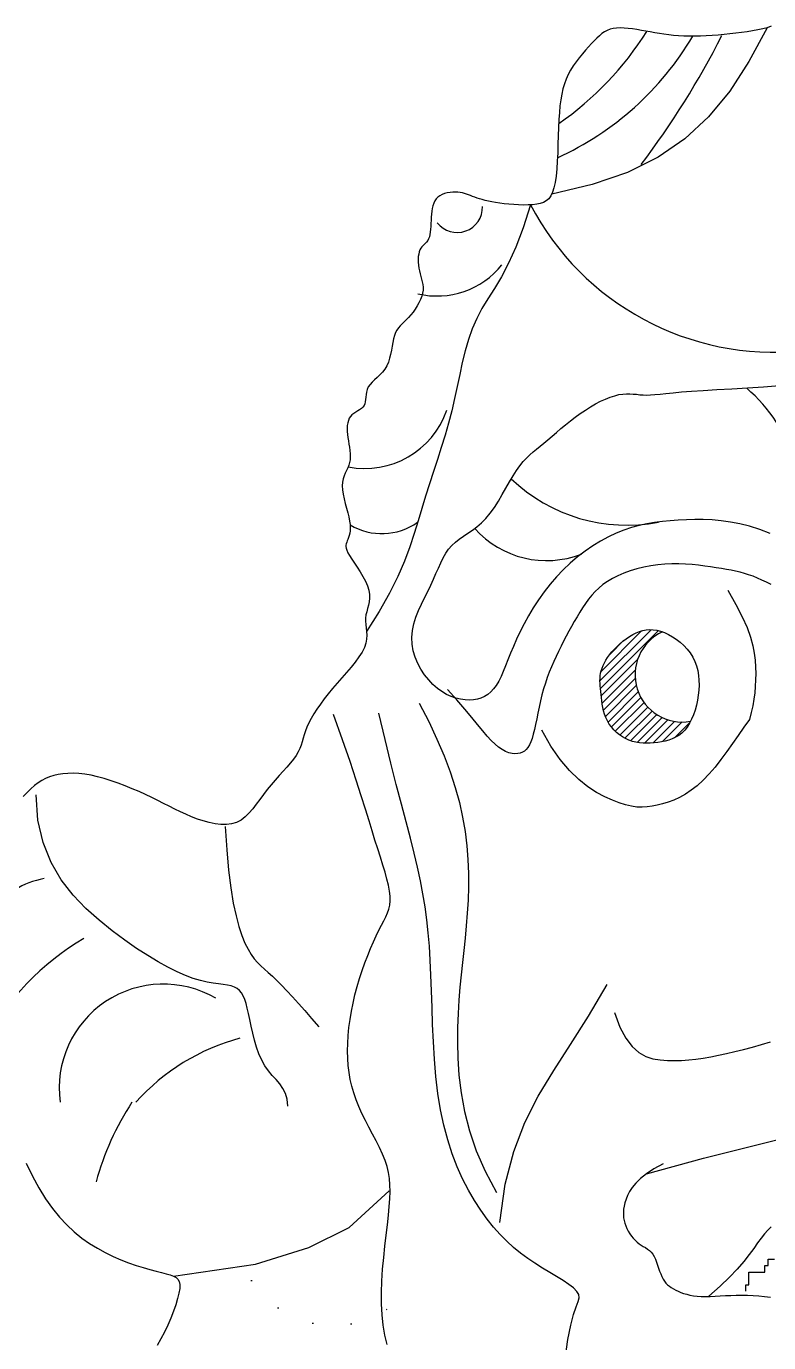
# Model space of a CAD drawing. Extents: x 477 to 1072, y 2734 to 3432.
# Drawn here: x 689.5 to 812.2, y 3204.5 to 3422.3 of the extents above; entities that cross this region are included whole.
import ezdxf

# ---------------------------------------------------------------- set-up
doc = ezdxf.new("R2010")
doc.units = 0
doc.header["$LTSCALE"] = 10
doc.header["$MEASUREMENT"] = 0
doc.linetypes.add('DOT2', pattern=[0.125, 0, -0.125])
for name, color, linetype in [('3', 3, 'CONTINUOUS'), ('4', 4, 'CONTINUOUS'), ('7', 7, 'CONTINUOUS')]:
    doc.layers.add(name, color=color, linetype=linetype)

msp = doc.modelspace()

# ---------------------------------------------------------------- hatches: boundary and pattern name
at = {"layer": '3'}
h = msp.add_hatch(dxfattribs=at)
h.set_pattern_fill('ANSI31', color=256, scale=7.7, style=0)
h.set_pattern_definition([(45, (25416.0957, 20674.3889), (-0.680590277, 0.680590277), [])])
h.paths.add_polyline_path([(794.66, 3322.1), (794.34, 3322.21), (793.73, 3322.37), (793.13, 3322.46), (792.54, 3322.48), (791.97, 3322.44), (791.4, 3322.34), (790.84, 3322.17), (790.28, 3321.95), (789.72, 3321.67), (789.17, 3321.35), (788.63, 3320.98), (788.11, 3320.58), (787.61, 3320.15), (787.13, 3319.71), (786.69, 3319.25), (786.28, 3318.79), (785.91, 3318.33), (785.58, 3317.88), (785.29, 3317.43), (785.04, 3316.99), (784.83, 3316.55), (784.66, 3316.11), (784.52, 3315.69), (784.42, 3315.26), (784.36, 3314.85), (784.32, 3314.44), (784.31, 3314.02), (784.32, 3313.6), (784.35, 3313.17), (784.39, 3312.73), (784.44, 3312.26), (784.5, 3311.77), (784.55, 3311.26), (784.62, 3310.72), (784.7, 3310.17), (784.79, 3309.61), (784.92, 3309.05), (785.08, 3308.48), (785.29, 3307.93), (785.54, 3307.39), (785.84, 3306.87), (786.2, 3306.38), (786.6, 3305.92), (787.04, 3305.49), (787.52, 3305.1), (788.03, 3304.75), (788.56, 3304.45), (789.11, 3304.2), (789.67, 3304), (790.25, 3303.86), (790.83, 3303.76), (791.43, 3303.71), (792.03, 3303.69), (792.64, 3303.71), (793.25, 3303.76), (793.86, 3303.83), (794.48, 3303.92), (795.08, 3304.05), (795.68, 3304.21), (796.26, 3304.41), (796.82, 3304.67), (797.35, 3304.99), (797.86, 3305.37), (798.32, 3305.83), (798.75, 3306.37), (799.13, 3306.99), (799.3, 3307.33, -0.880431)])

# ---------------------------------------------------------------- linework, layer by layer
for points in [[(754.43, 3310.33), (755.99, 3307.29), (757.35, 3304.38), (758.53, 3301.61), (759.54, 3298.94), (760.37, 3296.37), (761.06, 3293.88), (761.6, 3291.45), (762.01, 3289.08), (762.3, 3286.74), (762.48, 3284.44), (762.56, 3282.17), (762.56, 3279.94), (762.5, 3277.76), (762.37, 3275.61), (762.21, 3273.5), (762.01, 3271.43), (761.79, 3269.41), (761.57, 3267.4), (761.36, 3265.38), (761.16, 3263.32), (760.99, 3261.2), (760.86, 3258.99), (760.78, 3256.67), (760.76, 3254.2), (760.82, 3251.58), (761, 3248.79), (761.35, 3245.86), (761.91, 3242.79), (762.73, 3239.6), (763.85, 3236.3), (765.32, 3232.89), (767.19, 3229.4)], [(767.74, 3224.41), (768.64, 3230.74), (770.05, 3236.17), (771.9, 3240.96), (774.12, 3245.34), (776.66, 3249.56), (779.45, 3253.88), (782.41, 3258.53), (785.5, 3263.77)], [(786.73, 3259.13), (787.62, 3256.75), (788.59, 3254.9), (789.64, 3253.52), (790.75, 3252.54), (791.9, 3251.89), (793.08, 3251.5), (794.27, 3251.3), (795.46, 3251.22), (796.64, 3251.21), (797.81, 3251.24), (798.98, 3251.32), (800.17, 3251.45), (801.38, 3251.62), (802.62, 3251.83), (803.9, 3252.08), (805.24, 3252.37), (806.63, 3252.7), (808.07, 3253.05), (809.54, 3253.44), (811.03, 3253.85), (812.51, 3254.29)], [(812.61, 3223.71), (812.05, 3223.16), (811.51, 3222.55), (810.96, 3221.84), (810.38, 3221.04), (809.74, 3220.13), (808.99, 3219.11), (808.1, 3217.97), (807.02, 3216.72), (805.73, 3215.36), (804.18, 3213.87), (802.34, 3212.26)]]:
    msp.add_lwpolyline(points, dxfattribs=at)
for centre, radius, start, end in [((756.65, 3446.03), 49.94, 294.3921, 329.4466), ((747.4, 3449.6), 52.81, 304.737, 327.7693), ((681.16, 3483.04), 138.14, 322.736, 333.2049), ((760.71, 3392.37), 4.19, 218.0803, 1.1933), ((813.22, 3414.02), 45.67, 207.753, 275.5159), ((757.34, 3391.48), 13.81, 256.8856, 321.2682), ((791.16, 3342.19), 26.69, 346.3118, 49.2618), ((745.4, 3363.55), 14.42, 259.0767, 340.7935), ((788.72, 3367.32), 27.55, 226.2015, 281.0114), ((748.24, 3348.6), 10.24, 239.2045, 305.2647), ((775.46, 3349.8), 15.9, 221.7538, 291.3553)]:
    msp.add_arc(centre, radius, start, end, dxfattribs=at)
at = {"layer": '3', "linetype": 'DOT2', "ltscale": 5}
msp.add_arc((740.25, 3223.41), 16.01, 212.3145, 307.0947, dxfattribs=at)
at = {"layer": '4'}
for points in [[(812.64, 3422.28), (811.96, 3422.05), (811.22, 3421.85), (810.42, 3421.67), (809.56, 3421.51), (808.67, 3421.37), (807.74, 3421.24), (806.78, 3421.13), (805.81, 3421.02), (804.83, 3420.92), (803.85, 3420.84), (802.87, 3420.77), (801.9, 3420.71), (800.94, 3420.67), (799.99, 3420.64), (799.07, 3420.64), (798.18, 3420.66), (797.32, 3420.71), (796.49, 3420.78), (795.69, 3420.86), (794.9, 3420.96), (794.14, 3421.08), (793.38, 3421.2), (792.64, 3421.34), (791.9, 3421.47), (791.16, 3421.6), (790.42, 3421.73), (789.7, 3421.84), (789, 3421.93), (788.32, 3421.99), (787.68, 3422.01), (787.07, 3421.99), (786.51, 3421.92), (785.99, 3421.79), (785.52, 3421.6), (785.07, 3421.36), (784.64, 3421.07), (784.23, 3420.72), (783.81, 3420.33), (783.37, 3419.89), (782.92, 3419.41), (782.43, 3418.88), (781.92, 3418.32), (781.4, 3417.72), (780.88, 3417.08), (780.38, 3416.42), (779.9, 3415.74), (779.45, 3415.02), (779.05, 3414.29), (778.71, 3413.54), (778.43, 3412.76), (778.19, 3411.94), (777.99, 3411.07), (777.83, 3410.14), (777.7, 3409.13), (777.61, 3408.04), (777.53, 3406.85), (777.47, 3405.55), (777.42, 3404.19), (777.37, 3402.78), (777.32, 3401.37), (777.25, 3400), (777.16, 3398.7), (777.05, 3397.5), (776.9, 3396.44), (776.71, 3395.55), (776.47, 3394.82), (776.19, 3394.23), (775.84, 3393.77), (775.44, 3393.42), (774.98, 3393.16), (774.45, 3392.98), (773.85, 3392.85), (773.17, 3392.77), (772.44, 3392.73), (771.66, 3392.72), (770.86, 3392.74), (770.05, 3392.79), (769.25, 3392.85), (768.47, 3392.94), (767.74, 3393.03), (767.06, 3393.14), (766.44, 3393.25), (765.87, 3393.37), (765.34, 3393.49), (764.85, 3393.62), (764.41, 3393.75), (763.99, 3393.88), (763.61, 3394.02), (763.25, 3394.15), (762.91, 3394.28), (762.58, 3394.41), (762.25, 3394.52), (761.92, 3394.63), (761.58, 3394.71), (761.22, 3394.78), (760.83, 3394.83), (760.41, 3394.85), (759.97, 3394.84), (759.52, 3394.8), (759.06, 3394.72), (758.63, 3394.61), (758.21, 3394.46), (757.84, 3394.26), (757.5, 3394.02), (757.23, 3393.72), (757.01, 3393.39), (756.83, 3393.01), (756.7, 3392.59), (756.59, 3392.15), (756.52, 3391.68), (756.47, 3391.2), (756.43, 3390.7), (756.4, 3390.19), (756.37, 3389.68), (756.34, 3389.19), (756.3, 3388.7), (756.25, 3388.25), (756.19, 3387.82), (756.1, 3387.44), (755.98, 3387.11), (755.83, 3386.83), (755.65, 3386.6), (755.46, 3386.4), (755.26, 3386.21), (755.06, 3386.03), (754.87, 3385.82), (754.69, 3385.59), (754.54, 3385.32), (754.42, 3384.99), (754.34, 3384.61), (754.28, 3384.19), (754.26, 3383.74), (754.27, 3383.26), (754.3, 3382.78), (754.36, 3382.3), (754.45, 3381.82), (754.56, 3381.35), (754.69, 3380.9), (754.81, 3380.46), (754.92, 3380.01), (755.01, 3379.56), (755.06, 3379.11), (755.06, 3378.63), (754.99, 3378.14), (754.85, 3377.62), (754.65, 3377.09), (754.39, 3376.55), (754.09, 3376.02), (753.76, 3375.5), (753.4, 3375), (753.03, 3374.53), (752.66, 3374.1), (752.29, 3373.72), (751.94, 3373.38), (751.6, 3373.05), (751.29, 3372.72), (751, 3372.39), (750.74, 3372.02), (750.51, 3371.61), (750.32, 3371.14), (750.17, 3370.6), (750.05, 3370), (749.94, 3369.36), (749.83, 3368.7), (749.7, 3368.02), (749.54, 3367.36), (749.33, 3366.72), (749.06, 3366.12), (748.73, 3365.57), (748.33, 3365.08), (747.91, 3364.63), (747.47, 3364.2), (747.04, 3363.8), (746.64, 3363.41), (746.29, 3363.02), (746.01, 3362.62), (745.82, 3362.21), (745.7, 3361.79), (745.63, 3361.37), (745.59, 3360.96), (745.56, 3360.56), (745.51, 3360.18), (745.44, 3359.84), (745.31, 3359.54), (745.12, 3359.27), (744.86, 3359.05), (744.57, 3358.85), (744.25, 3358.66), (743.92, 3358.46), (743.6, 3358.26), (743.31, 3358.02), (743.05, 3357.75), (742.85, 3357.44), (742.71, 3357.07), (742.6, 3356.67), (742.54, 3356.24), (742.52, 3355.77), (742.53, 3355.28), (742.57, 3354.77), (742.63, 3354.25), (742.71, 3353.72), (742.8, 3353.18), (742.88, 3352.65), (742.95, 3352.11), (743, 3351.59), (743.02, 3351.08), (742.99, 3350.59), (742.91, 3350.12), (742.78, 3349.67), (742.61, 3349.24), (742.4, 3348.81), (742.2, 3348.37), (742.01, 3347.91), (741.84, 3347.41), (741.73, 3346.87), (741.69, 3346.27), (741.73, 3345.6), (741.84, 3344.89), (742.01, 3344.13), (742.2, 3343.36), (742.4, 3342.59), (742.61, 3341.83), (742.78, 3341.12), (742.91, 3340.45), (742.99, 3339.85), (743.01, 3339.32), (742.99, 3338.84), (742.94, 3338.42), (742.86, 3338.05), (742.76, 3337.72), (742.65, 3337.42), (742.54, 3337.16), (742.44, 3336.93), (742.36, 3336.7), (742.31, 3336.47), (742.3, 3336.22), (742.35, 3335.94), (742.46, 3335.61), (742.64, 3335.2), (742.91, 3334.72), (743.28, 3334.15), (743.7, 3333.5), (744.17, 3332.79), (744.65, 3332.03), (745.12, 3331.26), (745.53, 3330.48), (745.87, 3329.72), (746.11, 3329), (746.22, 3328.32), (746.23, 3327.68), (746.16, 3327.09), (746.04, 3326.52), (745.89, 3325.97), (745.74, 3325.44), (745.62, 3324.92), (745.55, 3324.4), (745.55, 3323.86), (745.6, 3323.32), (745.67, 3322.75), (745.73, 3322.17), (745.76, 3321.55), (745.73, 3320.91), (745.61, 3320.23), (745.36, 3319.51), (744.97, 3318.75), (744.46, 3317.96), (743.84, 3317.13), (743.15, 3316.27), (742.41, 3315.4), (741.63, 3314.52), (740.85, 3313.64), (740.1, 3312.75), (739.38, 3311.88), (738.71, 3311.02), (738.09, 3310.17), (737.52, 3309.35), (737.02, 3308.55), (736.57, 3307.79), (736.18, 3307.06), (735.87, 3306.37), (735.62, 3305.72), (735.42, 3305.11), (735.24, 3304.52), (735.08, 3303.95), (734.9, 3303.39), (734.69, 3302.83), (734.42, 3302.26), (734.08, 3301.68), (733.65, 3301.06), (733.13, 3300.43), (732.56, 3299.76), (731.93, 3299.07), (731.28, 3298.35), (730.61, 3297.61), (729.94, 3296.84), (729.29, 3296.04), (728.67, 3295.22), (728.07, 3294.4), (727.49, 3293.59), (726.89, 3292.83), (726.28, 3292.12), (725.64, 3291.5), (724.96, 3290.99), (724.21, 3290.6), (723.41, 3290.35), (722.54, 3290.24), (721.63, 3290.25), (720.68, 3290.36), (719.71, 3290.56), (718.73, 3290.84), (717.75, 3291.16), (716.79, 3291.54), (715.85, 3291.94), (714.93, 3292.36), (714.01, 3292.8), (713.09, 3293.26), (712.16, 3293.73), (711.2, 3294.22), (710.21, 3294.71), (709.18, 3295.2), (708.1, 3295.69), (706.98, 3296.17), (705.83, 3296.64), (704.67, 3297.08), (703.51, 3297.48), (702.36, 3297.84), (701.24, 3298.14), (700.16, 3298.39), (699.13, 3298.57), (698.15, 3298.68), (697.22, 3298.72), (696.34, 3298.71), (695.51, 3298.63), (694.73, 3298.51), (693.99, 3298.33), (693.3, 3298.11), (692.65, 3297.84), (692.03, 3297.52), (691.43, 3297.14), (690.83, 3296.69), (690.23, 3296.17), (689.6, 3295.56), (688.94, 3294.86)], [(812.6, 3329.93), (811.85, 3330.32), (811.1, 3330.68), (810.36, 3331.01), (809.62, 3331.31), (808.9, 3331.57), (808.19, 3331.79), (807.47, 3331.99), (806.74, 3332.16), (805.99, 3332.31), (805.21, 3332.45), (804.39, 3332.59), (803.53, 3332.72), (802.61, 3332.87), (801.64, 3333), (800.63, 3333.13), (799.57, 3333.24), (798.48, 3333.33), (797.36, 3333.37), (796.22, 3333.37), (795.06, 3333.32), (793.88, 3333.2), (792.7, 3333.03), (791.54, 3332.8), (790.4, 3332.52), (789.3, 3332.19), (788.25, 3331.81), (787.27, 3331.4), (786.36, 3330.94), (785.54, 3330.45), (784.8, 3329.93), (784.13, 3329.37), (783.52, 3328.78), (782.95, 3328.16), (782.43, 3327.51), (781.93, 3326.82), (781.45, 3326.11), (780.98, 3325.38), (780.52, 3324.62), (780.06, 3323.83), (779.61, 3323.03), (779.17, 3322.22), (778.73, 3321.39), (778.31, 3320.56), (777.88, 3319.73), (777.47, 3318.89), (777.07, 3318.05), (776.67, 3317.2), (776.3, 3316.34), (775.94, 3315.46), (775.6, 3314.56), (775.28, 3313.63), (774.99, 3312.67), (774.72, 3311.68), (774.48, 3310.68), (774.26, 3309.67), (774.05, 3308.67), (773.85, 3307.71), (773.66, 3306.79), (773.47, 3305.94), (773.28, 3305.17), (773.08, 3304.5), (772.87, 3303.91), (772.64, 3303.42), (772.39, 3303), (772.12, 3302.66), (771.82, 3302.39), (771.49, 3302.19), (771.12, 3302.05), (770.71, 3301.97), (770.26, 3301.95), (769.78, 3302), (769.26, 3302.13), (768.72, 3302.34), (768.15, 3302.64), (767.56, 3303.04), (766.96, 3303.54), (766.33, 3304.15), (765.66, 3304.89), (764.92, 3305.77), (764.08, 3306.79), (763.1, 3307.97), (761.96, 3309.32), (760.63, 3310.86), (759.08, 3312.6)], [(805.46, 3329), (806.8, 3326.66), (807.85, 3324.61), (808.64, 3322.81), (809.21, 3321.23), (809.59, 3319.83), (809.83, 3318.57), (809.97, 3317.41), (810.03, 3316.3), (810.06, 3315.23), (810.05, 3314.16), (810, 3313.1), (809.9, 3312.04), (809.77, 3310.97), (809.58, 3309.88), (809.33, 3308.77), (809.03, 3307.62)], [(749.11, 3204.23), (748.75, 3205.8), (748.48, 3207.44), (748.29, 3209.16), (748.19, 3210.95), (748.18, 3212.82), (748.25, 3214.74), (748.38, 3216.68), (748.55, 3218.61), (748.75, 3220.5), (748.96, 3222.32), (749.16, 3224.03), (749.34, 3225.62), (749.48, 3227.05), (749.58, 3228.35), (749.61, 3229.53), (749.59, 3230.63), (749.5, 3231.67), (749.34, 3232.67), (749.1, 3233.67), (748.77, 3234.68), (748.34, 3235.72), (747.85, 3236.8), (747.3, 3237.9), (746.72, 3239.03), (746.12, 3240.16), (745.53, 3241.31), (744.96, 3242.45), (744.45, 3243.59), (744, 3244.72), (743.61, 3245.84), (743.29, 3246.96), (743.03, 3248.08), (742.83, 3249.22), (742.69, 3250.38), (742.61, 3251.57), (742.58, 3252.79), (742.6, 3254.05), (742.68, 3255.34), (742.81, 3256.66), (742.99, 3258), (743.22, 3259.36), (743.49, 3260.72), (743.8, 3262.08), (744.16, 3263.43), (744.56, 3264.77), (744.99, 3266.08), (745.44, 3267.36), (745.91, 3268.59), (746.38, 3269.76), (746.85, 3270.85), (747.31, 3271.86), (747.76, 3272.78), (748.18, 3273.59), (748.56, 3274.32), (748.89, 3274.99), (749.18, 3275.63), (749.4, 3276.27), (749.56, 3276.92), (749.64, 3277.62), (749.63, 3278.38), (749.53, 3279.24), (749.35, 3280.19), (749.09, 3281.22), (748.77, 3282.35), (748.41, 3283.55), (748, 3284.84), (747.56, 3286.21), (747.11, 3287.66), (746.64, 3289.19), (746.13, 3290.87), (745.55, 3292.78), (744.85, 3295), (744.01, 3297.6), (742.99, 3300.65), (741.76, 3304.24), (740.28, 3308.43)], [(809.03, 3307.62), (808.1, 3306.33), (807.17, 3305), (806.22, 3303.65), (805.27, 3302.31), (804.31, 3301), (803.34, 3299.76), (802.37, 3298.61), (801.39, 3297.57), (800.4, 3296.67), (799.42, 3295.91), (798.44, 3295.26), (797.47, 3294.73), (796.52, 3294.29), (795.58, 3293.93), (794.67, 3293.65), (793.79, 3293.43), (792.94, 3293.26), (792.1, 3293.15), (791.27, 3293.11), (790.41, 3293.14), (789.5, 3293.27), (788.54, 3293.48), (787.5, 3293.81), (786.36, 3294.25), (785.1, 3294.82), (783.75, 3295.56), (782.32, 3296.5), (780.83, 3297.7), (779.3, 3299.19), (777.75, 3301.02), (776.21, 3303.22), (774.69, 3305.83)], [(732.7, 3243.68), (732.6, 3244.81), (732.32, 3245.78), (731.89, 3246.61), (731.36, 3247.36), (730.76, 3248.06), (730.12, 3248.76), (729.49, 3249.5), (728.9, 3250.33), (728.38, 3251.28), (727.93, 3252.33), (727.54, 3253.44), (727.2, 3254.59), (726.91, 3255.75), (726.65, 3256.89), (726.42, 3257.97), (726.2, 3258.97), (726, 3259.87), (725.8, 3260.65), (725.58, 3261.33), (725.34, 3261.92), (725.06, 3262.41), (724.73, 3262.81), (724.35, 3263.13), (723.89, 3263.37), (723.35, 3263.55), (722.73, 3263.67), (722.02, 3263.78), (721.22, 3263.88), (720.33, 3264.01), (719.34, 3264.19), (718.25, 3264.45), (717.06, 3264.8), (715.77, 3265.28), (714.38, 3265.89), (712.87, 3266.63), (711.26, 3267.52), (709.54, 3268.56), (707.7, 3269.76), (705.75, 3271.13), (703.68, 3272.67), (701.51, 3274.4), (699.32, 3276.35), (697.2, 3278.57), (695.25, 3281.1), (693.56, 3283.98), (692.24, 3287.26), (691.38, 3290.97), (691.07, 3295.17)], [(689.43, 3234.21), (690.46, 3232.08), (691.53, 3230.13), (692.64, 3228.35), (693.79, 3226.75), (694.96, 3225.31), (696.17, 3224.02), (697.4, 3222.87), (698.65, 3221.85), (699.92, 3220.95), (701.21, 3220.15), (702.51, 3219.43), (703.81, 3218.8), (705.11, 3218.25), (706.38, 3217.76), (707.62, 3217.33), (708.79, 3216.97), (709.89, 3216.65), (710.91, 3216.38), (711.81, 3216.15), (712.6, 3215.95), (713.26, 3215.76), (713.8, 3215.56), (714.23, 3215.33), (714.54, 3215.03), (714.74, 3214.64), (714.84, 3214.15), (714.82, 3213.52), (714.7, 3212.74), (714.48, 3211.83), (714.18, 3210.82), (713.8, 3209.73), (713.35, 3208.59), (712.85, 3207.43), (712.3, 3206.28), (711.72, 3205.16), (711.1, 3204.1)], [(713.8, 3215.56), (727.33, 3217.51), (736.18, 3220.28), (742.82, 3223.59), (749.46, 3229.68)]]:
    msp.add_lwpolyline(points, dxfattribs=at)
msp.add_arc((797.92, 3315.01), 7.81, 114.7292, 280.1759, dxfattribs=at)
at = {"layer": '7'}
for p, q in [((812.11, 3217.29), (812.11, 3218.34)), ((812.11, 3218.34), (813.17, 3218.34)), ((808.95, 3214.13), (808.95, 3216.23)), ((808.95, 3216.23), (811.59, 3216.23)), ((811.59, 3216.23), (811.59, 3217.29)), ((811.59, 3217.29), (812.11, 3217.29)), ((808.43, 3213.08), (808.43, 3214.13)), ((808.43, 3214.13), (808.95, 3214.13))]:
    msp.add_line(p, q, dxfattribs=at)
for points in [[(811.96, 3422.05), (808.95, 3416.44), (805.76, 3411.53), (802.27, 3407.29), (798.37, 3403.67), (793.94, 3400.63), (788.87, 3398.12), (783.04, 3396.1), (776.33, 3394.53)], [(772.81, 3392.75), (771.62, 3388.94), (770.41, 3385.76), (769.2, 3383.09), (768.01, 3380.85), (766.86, 3378.92), (765.78, 3377.19), (764.8, 3375.58), (763.93, 3373.96), (763.19, 3372.26), (762.56, 3370.47), (762.02, 3368.61), (761.55, 3366.68), (761.12, 3364.71), (760.7, 3362.71), (760.27, 3360.69), (759.8, 3358.66), (759.27, 3356.65), (758.7, 3354.64), (758.08, 3352.63), (757.44, 3350.62), (756.79, 3348.62), (756.13, 3346.6), (755.47, 3344.58), (754.84, 3342.54), (754.23, 3340.49), (753.58, 3338.37), (752.85, 3336.16), (751.97, 3333.81), (750.87, 3331.27), (749.51, 3328.52), (747.82, 3325.49), (745.73, 3322.17)], [(812.46, 3338.39), (810.73, 3339.06), (809.06, 3339.58), (807.45, 3339.98), (805.87, 3340.28), (804.34, 3340.49), (802.85, 3340.62), (801.4, 3340.68), (799.99, 3340.69), (798.61, 3340.65), (797.25, 3340.58), (795.93, 3340.48), (794.63, 3340.36), (793.34, 3340.19), (792.07, 3339.98), (790.81, 3339.7), (789.54, 3339.36), (788.28, 3338.94), (787, 3338.43), (785.72, 3337.82), (784.42, 3337.13), (783.14, 3336.34), (781.87, 3335.47), (780.62, 3334.52), (779.41, 3333.49), (778.24, 3332.39), (777.12, 3331.23), (776.07, 3330), (775.08, 3328.73), (774.15, 3327.42), (773.29, 3326.1), (772.49, 3324.77), (771.76, 3323.45), (771.1, 3322.16), (770.51, 3320.91), (769.99, 3319.72), (769.52, 3318.58), (769.1, 3317.51), (768.7, 3316.51), (768.32, 3315.58), (767.95, 3314.72), (767.57, 3313.95), (767.17, 3313.27), (766.73, 3312.67), (766.26, 3312.17), (765.76, 3311.74), (765.22, 3311.4), (764.64, 3311.14), (764.04, 3310.96), (763.39, 3310.86), (762.71, 3310.82), (762, 3310.86), (761.26, 3310.96), (760.5, 3311.15), (759.73, 3311.42), (758.96, 3311.78), (758.19, 3312.23), (757.43, 3312.77), (756.7, 3313.42), (755.99, 3314.16), (755.32, 3315), (754.72, 3315.92), (754.2, 3316.9), (753.77, 3317.93), (753.45, 3319), (753.25, 3320.1), (753.2, 3321.21), (753.31, 3322.32), (753.55, 3323.43), (753.89, 3324.53), (754.32, 3325.63), (754.8, 3326.7), (755.31, 3327.76), (755.83, 3328.8), (756.32, 3329.82), (756.78, 3330.81), (757.19, 3331.76), (757.59, 3332.67), (757.99, 3333.54), (758.39, 3334.35), (758.82, 3335.11), (759.29, 3335.8), (759.82, 3336.42), (760.41, 3336.97), (761.05, 3337.47), (761.75, 3337.95), (762.47, 3338.43), (763.22, 3338.93), (763.97, 3339.49), (764.72, 3340.13), (765.46, 3340.88), (766.17, 3341.74), (766.86, 3342.71), (767.52, 3343.75), (768.15, 3344.82), (768.77, 3345.89), (769.37, 3346.94), (769.95, 3347.92), (770.51, 3348.82), (771.06, 3349.59), (771.61, 3350.27), (772.15, 3350.86), (772.69, 3351.39), (773.25, 3351.88), (773.82, 3352.35), (774.42, 3352.84), (775.04, 3353.34), (775.7, 3353.9), (776.39, 3354.49), (777.11, 3355.1), (777.86, 3355.74), (778.63, 3356.38), (779.42, 3357.02), (780.23, 3357.64), (781.06, 3358.24), (781.9, 3358.81), (782.75, 3359.33), (783.59, 3359.82), (784.42, 3360.25), (785.23, 3360.62), (786.01, 3360.93), (786.75, 3361.18), (787.45, 3361.36), (788.09, 3361.46), (788.69, 3361.5), (789.26, 3361.5), (789.81, 3361.46), (790.35, 3361.41), (790.9, 3361.35), (791.46, 3361.3), (792.05, 3361.28), (792.69, 3361.3), (793.41, 3361.36), (794.24, 3361.44), (795.22, 3361.55), (796.39, 3361.67), (797.78, 3361.8), (799.43, 3361.93), (801.38, 3362.06), (803.63, 3362.19), (806.11, 3362.31), (808.73, 3362.46), (811.38, 3362.64), (813.98, 3362.87)], [(778.57, 3201.88), (778.99, 3205.05), (779.47, 3207.45), (779.95, 3209.2), (780.39, 3210.45), (780.72, 3211.33), (780.89, 3211.96), (780.83, 3212.49), (780.5, 3213.03), (779.93, 3213.59), (779.16, 3214.18), (778.22, 3214.8), (777.15, 3215.46), (776, 3216.16), (774.79, 3216.89), (773.57, 3217.67), (772.37, 3218.49), (771.19, 3219.36), (770.04, 3220.31), (768.91, 3221.33), (767.8, 3222.44), (766.72, 3223.66), (765.65, 3224.99), (764.6, 3226.44), (763.57, 3228.04), (762.57, 3229.77), (761.61, 3231.64), (760.72, 3233.65), (759.89, 3235.8), (759.14, 3238.08), (758.49, 3240.51), (757.94, 3243.07), (757.51, 3245.77), (757.19, 3248.56), (756.95, 3251.42), (756.77, 3254.31), (756.65, 3257.18), (756.55, 3260), (756.46, 3262.73), (756.37, 3265.34), (756.25, 3267.79), (756.1, 3270.11), (755.91, 3272.33), (755.68, 3274.49), (755.39, 3276.62), (755.04, 3278.76), (754.63, 3280.93), (754.15, 3283.17), (753.59, 3285.51), (752.96, 3288.01), (752.25, 3290.7), (751.48, 3293.63), (750.64, 3296.85), (749.74, 3300.39), (748.78, 3304.32), (747.77, 3308.66)], [(722.34, 3289.94), (722.59, 3286.06), (722.9, 3282.68), (723.27, 3279.76), (723.69, 3277.26), (724.14, 3275.14), (724.62, 3273.36), (725.12, 3271.87), (725.62, 3270.63), (726.12, 3269.61), (726.62, 3268.76), (727.14, 3268.05), (727.67, 3267.43), (728.23, 3266.87), (728.82, 3266.33), (729.46, 3265.77), (730.14, 3265.15), (730.88, 3264.45), (731.67, 3263.65), (732.53, 3262.75), (733.45, 3261.75), (734.44, 3260.66), (735.5, 3259.46), (736.63, 3258.17), (737.84, 3256.77)], [(791.99, 3232.47), (801.45, 3235.07), (821.07, 3239.97), (838.46, 3250.22), (852.74, 3268.93), (862.55, 3277.84), (875.48, 3281.85), (889.31, 3283.64), (896, 3281.85), (912.94, 3278.74), (920.53, 3275.17), (931.23, 3275.17), (939.7, 3275.62), (948.18, 3276.51), (953.98, 3278.29), (957.1, 3279.18), (958.44, 3279.18), (958.44, 3276.95), (955.76, 3273.39)], [(794.75, 3234.1), (793.23, 3233.27), (791.99, 3232.47), (791, 3231.69), (790.23, 3230.94), (789.63, 3230.23), (789.19, 3229.54), (788.86, 3228.88), (788.62, 3228.27), (788.44, 3227.69), (788.31, 3227.14), (788.22, 3226.62), (788.18, 3226.13), (788.19, 3225.65), (788.23, 3225.19), (788.32, 3224.74), (788.44, 3224.29), (788.59, 3223.85), (788.78, 3223.41), (789, 3222.98), (789.25, 3222.57), (789.51, 3222.17), (789.81, 3221.81), (790.12, 3221.47), (790.44, 3221.17), (790.78, 3220.91), (791.13, 3220.68), (791.48, 3220.47), (791.83, 3220.26), (792.16, 3220.03), (792.48, 3219.79), (792.78, 3219.5), (793.05, 3219.17), (793.28, 3218.78), (793.49, 3218.34), (793.67, 3217.86), (793.84, 3217.37), (794.01, 3216.87), (794.17, 3216.37), (794.35, 3215.9), (794.53, 3215.46), (794.74, 3215.06), (794.97, 3214.71), (795.22, 3214.4), (795.49, 3214.12), (795.79, 3213.87), (796.11, 3213.64), (796.46, 3213.43), (796.84, 3213.23), (797.24, 3213.04), (797.68, 3212.86), (798.14, 3212.69), (798.65, 3212.54), (799.19, 3212.41), (799.77, 3212.31), (800.4, 3212.23), (801.07, 3212.19), (801.79, 3212.18), (802.56, 3212.19), (803.36, 3212.23), (804.19, 3212.27), (805.06, 3212.32), (805.94, 3212.37), (806.85, 3212.4), (807.76, 3212.41), (808.69, 3212.4), (809.62, 3212.35), (810.57, 3212.28), (811.54, 3212.18), (812.52, 3212.05)]]:
    msp.add_lwpolyline(points, dxfattribs=at)
msp.add_lwpolyline([(799.66, 3317.94), (800.01, 3317.22), (800.28, 3316.48), (800.48, 3315.71), (800.61, 3314.92), (800.68, 3314.11), (800.69, 3313.29), (800.64, 3312.46), (800.55, 3311.63), (800.42, 3310.79), (800.25, 3309.97), (800.03, 3309.17), (799.77, 3308.39), (799.47, 3307.67), (799.13, 3306.99), (798.75, 3306.37), (798.32, 3305.83), (797.86, 3305.37), (797.35, 3304.99), (796.82, 3304.67), (796.26, 3304.41), (795.68, 3304.21), (795.08, 3304.05), (794.48, 3303.92), (793.86, 3303.83), (793.25, 3303.76), (792.64, 3303.71), (792.03, 3303.69), (791.43, 3303.71), (790.83, 3303.76), (790.25, 3303.86), (789.67, 3304), (789.11, 3304.2), (788.56, 3304.45), (788.03, 3304.75), (787.52, 3305.1), (787.04, 3305.49), (786.6, 3305.92), (786.2, 3306.38), (785.84, 3306.87), (785.54, 3307.39), (785.29, 3307.93), (785.08, 3308.48), (784.92, 3309.05), (784.79, 3309.61), (784.7, 3310.17), (784.62, 3310.72), (784.55, 3311.26), (784.5, 3311.77), (784.44, 3312.26), (784.39, 3312.73), (784.35, 3313.17), (784.32, 3313.6), (784.31, 3314.02), (784.32, 3314.44), (784.36, 3314.85), (784.42, 3315.26), (784.52, 3315.69), (784.66, 3316.11), (784.83, 3316.55), (785.04, 3316.99), (785.29, 3317.43), (785.58, 3317.88), (785.91, 3318.33), (786.28, 3318.79), (786.69, 3319.25), (787.13, 3319.71), (787.61, 3320.15), (788.11, 3320.58), (788.63, 3320.98), (789.17, 3321.35), (789.72, 3321.67), (790.28, 3321.95), (790.84, 3322.17), (791.4, 3322.34), (791.97, 3322.44), (792.54, 3322.48), (793.13, 3322.46), (793.73, 3322.37), (794.34, 3322.21), (794.97, 3321.99), (795.62, 3321.68), (796.28, 3321.32), (796.94, 3320.88), (797.57, 3320.39), (798.17, 3319.85), (798.73, 3319.25), (799.23, 3318.62)], close=True, dxfattribs=at)
for centre, radius, start, end in [((694.96, 3267.5), 14.05, 100.553, 142.6141), ((721.5, 3233.22), 44.33, 120.507, 151.6859), ((712.13, 3246.61), 17.24, 59.7633, 187.5673), ((734.1, 3220.48), 35.66, 105.1571, 138.01), ((747.04, 3218.33), 47.8, 147.0397, 164.4646)]:
    msp.add_arc(centre, radius, start, end, dxfattribs=at)

doc.saveas('drawing.dxf')
